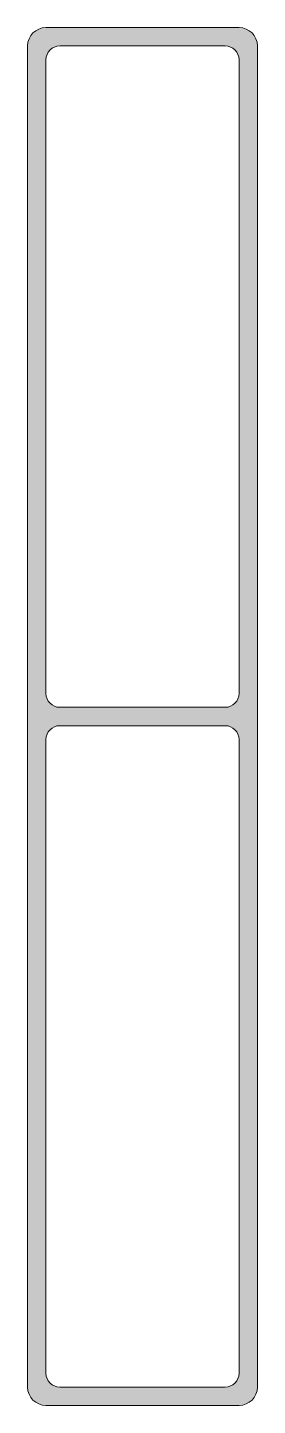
# Model space of a CAD drawing. Header units: metres. Extents: x -13 to 13, y -150 to 0.
import ezdxf

# ---------------------------------------------------------------- set-up
doc = ezdxf.new("R2010")
doc.units = ezdxf.units.M
doc.linetypes.add('Dash', pattern=[6.35, 3.175, -3.175])
doc.layers.add('A-DETL-GENF', color=92, linetype='Continuous', lineweight=18)
doc.layers.add('A-DETL-GENF-HDLN', color=1, linetype='Dash', lineweight=18)

# ---------------------------------------------------------------- blocks, each defined once
blk = doc.blocks.new('20 carrosserieprofiel - 25x150-1458053-00_0 Basismaterialen')
at = {"layer": 'A-DETL-GENF-HDLN', "linetype": 'Continuous'}
h = blk.add_hatch(color=256, dxfattribs=at)
h.paths.add_polyline_path([(-10.5, -150), (10.5, -150), (11.02, -149.93), (11.5, -149.73), (11.91, -149.41), (12.23, -149), (12.43, -148.52), (12.5, -148), (12.5, -2), (12.43, -1.48), (12.23, -1), (11.91, -0.59), (11.5, -0.27), (11.02, -0.07), (10.5, 0), (-10.5, 0), (-11.02, -0.07), (-11.5, -0.27), (-11.91, -0.59), (-12.23, -1), (-12.43, -1.48), (-12.5, -2), (-12.5, -148), (-12.43, -148.52), (-12.23, -149), (-11.91, -149.41), (-11.5, -149.73), (-11.02, -149.93)])
h.paths.add_polyline_path([(-9, -148), (-9.39, -147.95), (-9.75, -147.8), (-10.06, -147.56), (-10.3, -147.25), (-10.45, -146.89), (-10.5, -146.5), (-10.45, -77.11), (-10.3, -76.75), (-10.06, -76.44), (-9.75, -76.2), (-9.39, -76.05), (-9, -76), (9.39, -76.05), (9.75, -76.2), (10.06, -76.44), (10.3, -76.75), (10.45, -77.11), (10.5, -77.5), (10.45, -146.89), (10.3, -147.25), (10.06, -147.56), (9.75, -147.8), (9.39, -147.95), (9, -148)])
h.paths.add_polyline_path([(9, -74), (-9.39, -73.95), (-9.75, -73.8), (-10.06, -73.56), (-10.3, -73.25), (-10.45, -72.89), (-10.5, -72.5), (-10.45, -3.11), (-10.3, -2.75), (-10.06, -2.44), (-9.75, -2.2), (-9.39, -2.05), (-9, -2), (9.39, -2.05), (9.75, -2.2), (10.06, -2.44), (10.3, -2.75), (10.45, -3.11), (10.5, -3.5), (10.45, -72.89), (10.3, -73.25), (10.06, -73.56), (9.75, -73.8), (9.39, -73.95)])
at = {"layer": 'A-DETL-GENF'}
for p, q in [((10.5, 0), (-10.5, 0)), ((-12.5, -2), (-12.5, -148)), ((-9, -2), (9, -2)), ((12.5, -148), (12.5, -2)), ((-10.5, -72.5), (-10.5, -3.5)), ((10.5, -3.5), (10.5, -72.5)), ((9, -74), (-9, -74)), ((-9, -76), (9, -76)), ((-10.5, -146.5), (-10.5, -77.5)), ((10.5, -77.5), (10.5, -146.5)), ((9, -148), (-9, -148)), ((-10.5, -150), (10.5, -150))]:
    blk.add_line(p, q, dxfattribs=at)
for centre, radius, start, end in [((10.5, -2), 2, 360, 90), ((-10.5, -2), 2, 90, 180), ((-9, -3.5), 1.5, 90, 180), ((9, -3.5), 1.5, 0, 90), ((-9, -72.5), 1.5, 180, 270), ((9, -72.5), 1.5, 270, 0), ((-9, -77.5), 1.5, 90, 180), ((9, -77.5), 1.5, 0, 90), ((-9, -146.5), 1.5, 180, 270), ((9, -146.5), 1.5, 270, 0), ((-10.5, -148), 2, 180, 270), ((10.5, -148), 2, 270, 360)]:
    blk.add_arc(centre, radius, start, end, dxfattribs=at)

msp = doc.modelspace()

# ---------------------------------------------------------------- block references
msp.add_blockref('20 carrosserieprofiel - 25x150-1458053-00_0 Basismaterialen', (0, 0))

doc.saveas('drawing.dxf')
